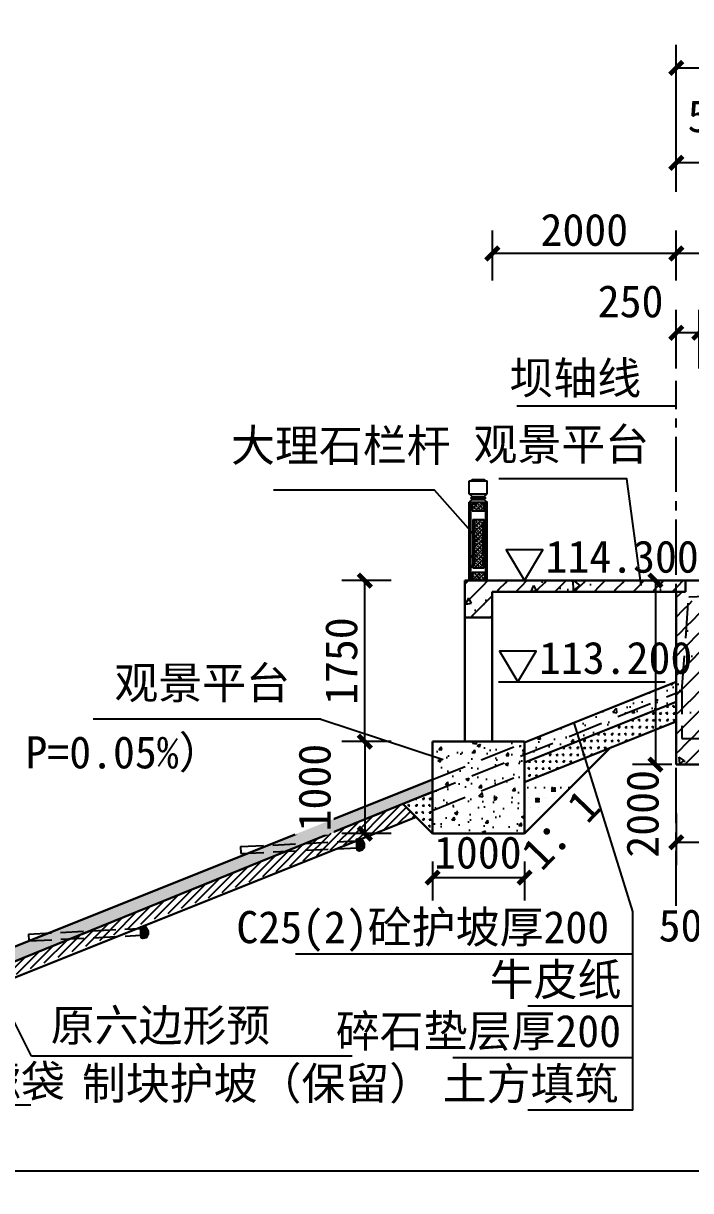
# Model space of a CAD drawing. Header units: millimetres. Extents: x 2456 to 5353, y 685 to 1986.
# Drawn here: x 3649.1 to 3721.7, y 1548.1 to 1674.9 of the extents above; entities that cross this region are included whole.
import ezdxf
from ezdxf.enums import TextEntityAlignment as Align

# ---------------------------------------------------------------- set-up
doc = ezdxf.new("R2010")
doc.units = ezdxf.units.MM
for name, pattern in [('CENTER2', [1.125, 0.75, -0.125, 0.125, -0.125]), ('DASH', [0.35, 0.25, -0.1]), ('DASHED', [19.05, 12.7, -6.35])]:
    doc.linetypes.add(name, pattern=pattern)
doc.layers.get('0').update_dxf_attribs({"color": 10})
doc.layers.add('0-剖面粗线TS', color=7, linetype='Continuous', lineweight=30)
for name, color, linetype in [('TXT-DIM', 7, 'Continuous'), ('TXT-NOTE', 2, 'Continuous'), ('堤轴线', 7, 'Continuous')]:
    doc.layers.add(name, color=color, linetype=linetype)
doc.styles.add('HZ300', font='ROMANS.shx', dxfattribs={"width": 0.7, "bigfont": 'HZTXT5.shx'})
doc.styles.add('宋体', font='')
doc.styles.get('宋体').set_extended_font_data('SimSun')
doc.dimstyles.new('BL100', dxfattribs={"dimtxt": 3, "dimasz": 0.01, "dimexe": 2.5, "dimexo": 2, "dimgap": 0.8, "dimtad": 1, "dimdec": 0, "dimlfac": 100, "dimzin": 0, "dimdsep": 46, "dimtxsty": 'HZ300', "dimblk": '_DIMX', "dimcen": 0.09, "dimclrt": 256, "dimaunit": 1, "dimadec": 0, "dimazin": 0, "dimtfac": 1, "dimtdec": 0, "dimtmove": 2, "dimatfit": 3, "dimldrblk": '_DIMX', "dimfxl": 1, "dimfrac": 2, "dimtolj": 1, "dimtzin": 0, "dimarcsym": 0})
pattern_1 = [(50, (-2264.3216, 1269.7596), (3.6436934, -0.3187817), [0.381, -4.191]), (355, (-2264.3216, 1269.7596), (-0.7048565, 3.8211329), [0.3048, -3.3528]), (100.451, (-2264.018, 1269.733), (2.93885, 3.5023338), [0.3238, -3.5618]), (46.1842, (-2264.3216, 1270.7756), (5.4215808, -0.8408466), [0.5715, -6.2865]), (96.6356, (-2263.87, 1270.7056), (4.7480847, 4.948511), [0.4857, -5.3427]), (351.184, (-2264.3216, 1270.7756), (4.748092, 4.9485024), [0.4572, -5.0292]), (21, (-2263.8136, 1270.5216), (3.0322976, -2.0453104), [0.381, -4.191]), (326, (-2263.8136, 1270.5216), (1.2360406, 3.6837593), [0.3048, -3.3528]), (71.4514, (-2263.561, 1270.3512), (4.2683298, 1.6384572), [0.3238, -3.5618]), (37.5, (-2264.3216, 1269.7596), (0.06177207, 1.69110078), [0, -3.31216, 0, -3.4036, 0, -3.3655]), (7.5, (-2264.3216, 1269.7596), (1.33639325, 2.0036115), [0, -1.94056, 0, -3.23596, 0, -1.2827]), (327.5, (-2265.4544, 1269.7596), (2.7118119, -0.11457488), [0, -1.27, 0, -3.9624, 0, -5.2578]), (317.5, (-2265.9624, 1269.7596), (2.9625836, 0.5085298), [0, -1.651, 0, -2.63144, 0, -3.7338])]

# ---------------------------------------------------------------- blocks, each defined once
blk = doc.blocks.new('_DIMX')
at = {"const_width": 50}
blk.add_lwpolyline([(-70, -70), (70, 70)], dxfattribs=at)
blk = doc.blocks.new('*D56')
at = {"layer": 'Defpoints', "color": 0, "transparency": 16777216}
for p in [(3720.13, 1591.05), (3725.13, 1591.05), (3725.13, 1585.92)]:
    blk.add_point(p, dxfattribs=at)
at = {"layer": 'TXT-DIM', "color": 0, "lineweight": -2, "transparency": 16777216}
for p, q in [((3720.13, 1589.05), (3720.13, 1583.42)), ((3725.13, 1589.05), (3725.13, 1583.42)), ((3720.14, 1585.92), (3725.12, 1585.92))]:
    blk.add_line(p, q, dxfattribs=at)
at = {"layer": 'TXT-DIM', "color": 0, "lineweight": -2, "transparency": 16777216, "xscale": 0.01, "yscale": 0.01, "zscale": 0.01, "rotation": 180}
blk.add_blockref('_DIMX', (3720.13, 1585.92), dxfattribs=at)
at = {"layer": 'TXT-DIM', "color": 0, "lineweight": -2, "transparency": 16777216, "xscale": 0.01, "yscale": 0.01, "zscale": 0.01}
blk.add_blockref('_DIMX', (3725.13, 1585.92), dxfattribs=at)
at = {"layer": 'TXT-DIM', "transparency": 16777216, "insert": (3721.78, 1576.86), "char_height": 3.5, "attachment_point": 5, "style": '宋体'}
blk.add_mtext('\\A1;500', dxfattribs=at)
blk = doc.blocks.new('*D59')
at = {"layer": 'Defpoints', "color": 0, "transparency": 16777216}
for p in [(3721.63, 1614.36), (3717.86, 1594.36), (3721.63, 1594.36)]:
    blk.add_point(p, dxfattribs=at)
at = {"layer": 'TXT-DIM', "color": 0, "lineweight": -2, "transparency": 16777216}
for p, q in [((3719.63, 1614.36), (3715.36, 1614.36)), ((3717.86, 1614.35), (3717.86, 1594.37)), ((3719.63, 1594.36), (3715.36, 1594.36))]:
    blk.add_line(p, q, dxfattribs=at)
at = {"layer": 'TXT-DIM', "color": 0, "lineweight": -2, "transparency": 16777216, "xscale": 0.01, "yscale": 0.01, "zscale": 0.01}
for p, rotation in [((3717.86, 1614.36), 90), ((3717.86, 1594.36), 270)]:
    blk.add_blockref('_DIMX', p, dxfattribs=dict(at, rotation=rotation))
at = {"layer": 'TXT-DIM', "transparency": 16777216, "insert": (3716.48, 1589.01), "char_height": 3.5, "attachment_point": 5, "rotation": 90, "style": '宋体'}
blk.add_mtext('\\A1;2000', dxfattribs=at)
blk = doc.blocks.new('*D61')
at = {"layer": 'Defpoints', "color": 0, "transparency": 16777216}
for p in [(3805.13, 1670.09), (3720.13, 1655.48), (3805.13, 1655.48)]:
    blk.add_point(p, dxfattribs=at)
at = {"layer": 'TXT-DIM', "color": 0, "lineweight": -2, "transparency": 16777216}
for p, q in [((3720.13, 1657.48), (3720.13, 1672.59)), ((3805.13, 1657.48), (3805.13, 1672.59)), ((3720.14, 1670.09), (3805.12, 1670.09))]:
    blk.add_line(p, q, dxfattribs=at)
at = {"layer": 'TXT-DIM', "color": 0, "lineweight": -2, "transparency": 16777216, "xscale": 0.01, "yscale": 0.01, "zscale": 0.01, "rotation": 180}
blk.add_blockref('_DIMX', (3720.13, 1670.09), dxfattribs=at)
at = {"layer": 'TXT-DIM', "color": 0, "lineweight": -2, "transparency": 16777216, "xscale": 0.01, "yscale": 0.01, "zscale": 0.01}
blk.add_blockref('_DIMX', (3805.13, 1670.09), dxfattribs=at)
at = {"layer": 'TXT-DIM', "transparency": 16777216, "insert": (3762.63, 1672.64), "char_height": 3.5, "attachment_point": 5, "style": '宋体'}
blk.add_mtext('\\A1;8500', dxfattribs=at)
blk = doc.blocks.new('*D62')
at = {"layer": 'Defpoints', "color": 0, "transparency": 16777216}
for p in [(3720.13, 1649.92), (3720.13, 1644.99), (3739.13, 1644.99)]:
    blk.add_point(p, dxfattribs=at)
at = {"layer": 'TXT-DIM', "color": 0, "lineweight": -2, "transparency": 16777216}
for p, q in [((3720.13, 1646.99), (3720.13, 1652.42)), ((3739.13, 1646.99), (3739.13, 1652.42)), ((3739.12, 1649.92), (3720.14, 1649.92))]:
    blk.add_line(p, q, dxfattribs=at)
at = {"layer": 'TXT-DIM', "color": 0, "lineweight": -2, "transparency": 16777216, "xscale": 0.01, "yscale": 0.01, "zscale": 0.01, "rotation": 180}
blk.add_blockref('_DIMX', (3720.13, 1649.92), dxfattribs=at)
at = {"layer": 'TXT-DIM', "color": 0, "lineweight": -2, "transparency": 16777216, "xscale": 0.01, "yscale": 0.01, "zscale": 0.01}
blk.add_blockref('_DIMX', (3739.13, 1649.92), dxfattribs=at)
at = {"layer": 'TXT-DIM', "transparency": 16777216, "insert": (3729.63, 1652.47), "char_height": 3.5, "attachment_point": 5, "style": '宋体'}
blk.add_mtext('\\A1;1900', dxfattribs=at)
blk = doc.blocks.new('*D63')
at = {"layer": 'Defpoints', "color": 0, "transparency": 16777216}
for p in [(3720.13, 1659.77), (3720.13, 1654.63), (3725.13, 1654.63)]:
    blk.add_point(p, dxfattribs=at)
at = {"layer": 'TXT-DIM', "color": 0, "lineweight": -2, "transparency": 16777216}
for p, q in [((3720.13, 1656.63), (3720.13, 1662.27)), ((3725.13, 1656.63), (3725.13, 1662.27)), ((3725.12, 1659.77), (3720.14, 1659.77))]:
    blk.add_line(p, q, dxfattribs=at)
at = {"layer": 'TXT-DIM', "color": 0, "lineweight": -2, "transparency": 16777216, "xscale": 0.01, "yscale": 0.01, "zscale": 0.01, "rotation": 180}
blk.add_blockref('_DIMX', (3720.13, 1659.77), dxfattribs=at)
at = {"layer": 'TXT-DIM', "color": 0, "lineweight": -2, "transparency": 16777216, "xscale": 0.01, "yscale": 0.01, "zscale": 0.01}
blk.add_blockref('_DIMX', (3725.13, 1659.77), dxfattribs=at)
at = {"layer": 'TXT-DIM', "transparency": 16777216, "insert": (3724.93, 1664.83), "char_height": 3.5, "attachment_point": 5, "style": '宋体'}
blk.add_mtext('\\A1;500', dxfattribs=at)
blk = doc.blocks.new('*D68')
at = {"layer": 'Defpoints', "color": 0, "transparency": 16777216}
for p in [(3720.13, 1641.3), (3720.13, 1635.42), (3722.63, 1635.42)]:
    blk.add_point(p, dxfattribs=at)
at = {"layer": 'TXT-DIM', "color": 0, "lineweight": -2, "transparency": 16777216}
for p, q in [((3720.13, 1637.42), (3720.13, 1643.8)), ((3722.63, 1637.42), (3722.63, 1643.8)), ((3722.62, 1641.3), (3720.14, 1641.3))]:
    blk.add_line(p, q, dxfattribs=at)
at = {"layer": 'TXT-DIM', "color": 0, "lineweight": -2, "transparency": 16777216, "xscale": 0.01, "yscale": 0.01, "zscale": 0.01, "rotation": 180}
blk.add_blockref('_DIMX', (3720.13, 1641.3), dxfattribs=at)
at = {"layer": 'TXT-DIM', "color": 0, "lineweight": -2, "transparency": 16777216, "xscale": 0.01, "yscale": 0.01, "zscale": 0.01}
blk.add_blockref('_DIMX', (3722.63, 1641.3), dxfattribs=at)
at = {"layer": 'TXT-DIM', "transparency": 16777216, "insert": (3715.16, 1644.7), "char_height": 3.5, "attachment_point": 5, "style": '宋体'}
blk.add_mtext('\\A1;250', dxfattribs=at)
blk = doc.blocks.new('*D69')
at = {"layer": 'Defpoints', "color": 0, "transparency": 16777216}
for p in [(3700.13, 1649.92), (3700.13, 1644.99), (3720.13, 1644.99)]:
    blk.add_point(p, dxfattribs=at)
at = {"layer": 'TXT-DIM', "color": 0, "lineweight": -2, "transparency": 16777216}
for p, q in [((3700.13, 1646.99), (3700.13, 1652.42)), ((3720.13, 1646.99), (3720.13, 1652.42)), ((3720.12, 1649.92), (3700.14, 1649.92))]:
    blk.add_line(p, q, dxfattribs=at)
at = {"layer": 'TXT-DIM', "color": 0, "lineweight": -2, "transparency": 16777216, "xscale": 0.01, "yscale": 0.01, "zscale": 0.01, "rotation": 180}
blk.add_blockref('_DIMX', (3700.13, 1649.92), dxfattribs=at)
at = {"layer": 'TXT-DIM', "color": 0, "lineweight": -2, "transparency": 16777216, "xscale": 0.01, "yscale": 0.01, "zscale": 0.01}
blk.add_blockref('_DIMX', (3720.13, 1649.92), dxfattribs=at)
at = {"layer": 'TXT-DIM', "transparency": 16777216, "insert": (3710.13, 1652.47), "char_height": 3.5, "attachment_point": 5, "style": '宋体'}
blk.add_mtext('\\A1;2000', dxfattribs=at)
blk = doc.blocks.new('*D70')
at = {"layer": 'Defpoints', "color": 0, "transparency": 16777216}
for p in [(3693.63, 1585.83), (3703.63, 1585.83), (3703.63, 1582.08)]:
    blk.add_point(p, dxfattribs=at)
at = {"layer": 'TXT-DIM', "color": 0, "lineweight": -2, "transparency": 16777216}
for p, q in [((3693.63, 1583.83), (3693.63, 1579.58)), ((3703.63, 1583.83), (3703.63, 1579.58)), ((3693.64, 1582.08), (3703.62, 1582.08))]:
    blk.add_line(p, q, dxfattribs=at)
at = {"layer": 'TXT-DIM', "color": 0, "lineweight": -2, "transparency": 16777216, "xscale": 0.01, "yscale": 0.01, "zscale": 0.01, "rotation": 180}
blk.add_blockref('_DIMX', (3693.63, 1582.08), dxfattribs=at)
at = {"layer": 'TXT-DIM', "color": 0, "lineweight": -2, "transparency": 16777216, "xscale": 0.01, "yscale": 0.01, "zscale": 0.01}
blk.add_blockref('_DIMX', (3703.63, 1582.08), dxfattribs=at)
at = {"layer": 'TXT-DIM', "transparency": 16777216, "insert": (3698.55, 1584.79), "char_height": 3.5, "attachment_point": 5, "style": '宋体'}
blk.add_mtext('\\A1;1000', dxfattribs=at)
blk = doc.blocks.new('*D71')
at = {"layer": 'Defpoints', "color": 0, "transparency": 16777216}
for p in [(3686.27, 1614.36), (3691.14, 1614.36), (3691.14, 1596.86)]:
    blk.add_point(p, dxfattribs=at)
at = {"layer": 'TXT-DIM', "color": 0, "lineweight": -2, "transparency": 16777216}
for p, q in [((3689.14, 1614.36), (3683.77, 1614.36)), ((3686.27, 1596.87), (3686.27, 1614.35)), ((3689.14, 1596.86), (3683.77, 1596.86))]:
    blk.add_line(p, q, dxfattribs=at)
at = {"layer": 'TXT-DIM', "color": 0, "lineweight": -2, "transparency": 16777216, "xscale": 0.01, "yscale": 0.01, "zscale": 0.01}
for p, rotation in [((3686.27, 1614.36), 90), ((3686.27, 1596.86), 270)]:
    blk.add_blockref('_DIMX', p, dxfattribs=dict(at, rotation=rotation))
at = {"layer": 'TXT-DIM', "transparency": 16777216, "insert": (3683.72, 1605.61), "char_height": 3.5, "attachment_point": 5, "rotation": 90, "style": '宋体', "bg_fill": 3, "box_fill_scale": 1.1, "bg_fill_color": 256, "bg_fill_true_color": 13158600, "bg_fill_transparency": 0}
blk.add_mtext('\\A1;1750', dxfattribs=at)
blk = doc.blocks.new('*D72')
at = {"layer": 'Defpoints', "color": 0, "transparency": 16777216}
for p in [(3691.14, 1596.86), (3686.27, 1586.86), (3691.14, 1586.86)]:
    blk.add_point(p, dxfattribs=at)
at = {"layer": 'TXT-DIM', "color": 0, "lineweight": -2, "transparency": 16777216}
for p, q in [((3689.14, 1596.86), (3683.77, 1596.86)), ((3686.27, 1596.85), (3686.27, 1586.87)), ((3689.14, 1586.86), (3683.77, 1586.86))]:
    blk.add_line(p, q, dxfattribs=at)
at = {"layer": 'TXT-DIM', "color": 0, "lineweight": -2, "transparency": 16777216, "xscale": 0.01, "yscale": 0.01, "zscale": 0.01}
for p, rotation in [((3686.27, 1596.86), 90), ((3686.27, 1586.86), 270)]:
    blk.add_blockref('_DIMX', p, dxfattribs=dict(at, rotation=rotation))
at = {"layer": 'TXT-DIM', "transparency": 16777216, "insert": (3680.82, 1591.86), "char_height": 3.5, "attachment_point": 5, "rotation": 90, "style": '宋体', "bg_fill": 3, "box_fill_scale": 1.1, "bg_fill_color": 256, "bg_fill_true_color": 13158600, "bg_fill_transparency": 0}
blk.add_mtext('\\A1;1000', dxfattribs=at)

msp = doc.modelspace()

# ---------------------------------------------------------------- hatches: boundary and pattern name
h = msp.add_hatch()
h.set_pattern_fill('钢筋混凝土', color=0, angle=45, style=0)
h.set_pattern_definition([(95, (-2264.3216, 1269.7596), (5.51552, 4.628071), [0.75, -8.25]), (40, (-2264.3216, 1269.7596), (-6.299922, 4.3376815), [0.6, -6.6]), (145.4514, (-2263.862, 1270.145), (-0.784395, 8.965753), [0.637402, -7.011421]), (91.1842, (-2265.736, 1271.174), (8.71693, 6.376138), [1.125, -12.375]), (141.6356, (-2265.009, 1271.705), (-0.27899, 13.497117), [0.956103, -10.51713]), (36.1842, (-2265.736, 1271.174), (-0.279, 13.497117), [0.9, -9.9]), (66, (-2264.675, 1271.5274), (7.067716, 1.373825), [0.75, -8.25]), (11, (-2264.675, 1271.5274), (-3.407086, 6.848084), [0.6, -6.6]), (116.4514, (-2264.086, 1271.642), (3.660636, 8.221906), [0.637402, -7.011421]), (82.5, (-2264.3216, 1269.7596), (-2.2679319, 2.4398982), [0, -6.52, 0, -6.7, 0, -6.625]), (52.5, (-2264.3216, 1269.7596), (-0.9287294, 4.6490945), [0, -3.82, 0, -6.37, 0, -2.525]), (12.5, (-2265.8984, 1268.1828), (3.9341817, 3.6152076), [0, -2.5, 0, -7.8, 0, -10.35]), (2.5, (-2266.6055, 1267.4757), (3.4159, 4.831598), [0, -3.25, 0, -5.18, 0, -7.35]), (45, (-2264.3216, 1269.7596), (-1.06066017, 1.06066017), [1])])
h.paths.add_polyline_path([(3721.1255, 1613.1583), (3721.1255, 1614.3583), (3697.1983, 1614.3559), (3697.1255, 1610.3583), (3700.1255, 1610.3583), (3700.1255, 1613.1583)])
h = msp.add_hatch()
h.set_pattern_fill('钢筋混凝土', color=0, angle=45, style=0)
h.set_pattern_definition([(95, (-142.433, 1288.3356), (5.51552, 4.628071), [0.75, -8.25]), (40, (-142.433, 1288.3356), (-6.299922, 4.337681), [0.6, -6.6]), (145.4514, (-141.974, 1288.721), (-0.784395, 8.965753), [0.637402, -7.011421]), (91.1842, (-143.8475, 1289.75), (8.71693, 6.376138), [1.125, -12.375]), (141.6356, (-143.121, 1290.281), (-0.27899, 13.497117), [0.956103, -10.51713]), (36.1842, (-143.848, 1289.75), (-0.279, 13.497117), [0.9, -9.9]), (66, (-142.787, 1290.1034), (7.067716, 1.373825), [0.75, -8.25]), (11, (-142.787, 1290.103), (-3.407086, 6.848084), [0.6, -6.6]), (116.4514, (-142.198, 1290.218), (3.660636, 8.221906), [0.637402, -7.011421]), (82.5, (-142.4333, 1288.3356), (-2.2679319, 2.4398982), [0, -6.52, 0, -6.7, 0, -6.625]), (52.5, (-142.4333, 1288.3356), (-0.9287294, 4.6490945), [0, -3.82, 0, -6.37, 0, -2.525]), (12.5, (-144.0101, 1286.7587), (3.9341817, 3.6152076), [0, -2.5, 0, -7.8, 0, -10.35]), (2.5, (-144.7172, 1286.0516), (3.4159, 4.831598), [0, -3.25, 0, -5.18, 0, -7.35]), (45, (-142.4333, 1288.3356), (-1.0606602, 1.0606602), [1])])
h.paths.add_polyline_path([(3724.4152, 1609.9667), (3723.6255, 1611.8559), (3722.1255, 1611.8559), (3721.4858, 1612.5859), (3720.7359, 1602.3959), (3720.7359, 1597.1879), (3724.9229, 1597.1879)])
h.paths.add_polyline_path([(3735.1255, 1599.3559), (3730.1255, 1599.3559), (3727.1255, 1599.3559), (3725.1255, 1601.3559), (3725.1255, 1604.3559), (3725.1255, 1609.9456), (3724.4156, 1609.9559), (3724.9229, 1597.1879), (3720.7359, 1597.1879), (3720.7359, 1602.3959), (3720.1255, 1602.1618), (3720.1255, 1594.3559), (3735.1255, 1594.3559)])
h.paths.add_polyline_path([(3725.1255, 1611.8559), (3724.3049, 1611.8559), (3724.4158, 1609.9559), (3725.1255, 1609.9456)])
h.paths.add_polyline_path([(3722.1255, 1613.1583), (3720.1255, 1613.1583), (3720.1255, 1602.1618), (3720.7359, 1602.3959), (3721.4858, 1612.5859), (3722.1255, 1612.6113)])
h = msp.add_hatch()
h.set_pattern_fill('三角、点混合（混凝土）', color=0, scale=0.02, style=0)
h.set_pattern_definition(pattern_1)
h.paths.add_polyline_path([(3720.1255, 1601.2019), (3720.1255, 1603.3559), (3703.6255, 1596.7559), (3703.6255, 1594.6019)])
h = msp.add_hatch()
h.set_pattern_fill('碎石', color=0, scale=3, style=0)
h.set_pattern_definition([(0, (617.803, 1860.8963), (0.75, 0.75), [0.225, -2.025]), (45, (617.803, 1860.8963), (-0.75, 1.5), [0.159099, -0.90156115]), (135, (618.028, 1860.8963), (-1.5, 0.75), [0.159099, -3.0228815]), (0, (618.553, 1860.8963), (0.75, 0.75), [0.15, -2.1]), (90, (618.553, 1860.8963), (0.75, 0.75), [0.15, -2.1]), (135, (618.703, 1860.8963), (-1.5, 0.75), [0.21213203, -2.9698485]), (0, (619.303, 1860.8963), (0.75, 0.75), [0.18, -2.07]), (90, (619.483, 1860.8963), (0.75, 0.75), [0.18, -2.07]), (45, (619.303, 1860.8963), (-0.75, 1.5), [0.25455844, -0.80610173])])
h.paths.add_polyline_path([(3720.1255, 1601.2019), (3703.6255, 1594.6019), (3703.6255, 1592.4478), (3720.1255, 1599.0478)])
h = msp.add_hatch()
h.set_pattern_fill('三角、点混合（混凝土）', color=0, scale=0.02, style=0)
h.set_pattern_definition([(50, (3697.9698, 1595.684), (3.6437, -0.3188), [0.381, -4.191]), (355, (3697.9698, 1595.684), (-0.7049, 3.8211), [0.3048, -3.3528]), (100.45, (3698.2734, 1595.6573), (2.9389, 3.5023), [0.3238, -3.5618]), (46.184, (3697.97, 1596.7), (5.4216, -0.8408), [0.5715, -6.2865]), (96.636, (3698.4216, 1596.63), (4.748, 4.9485), [0.4857, -5.3427]), (351.184, (3697.97, 1596.7), (4.748, 4.9485), [0.4572, -5.0292]), (21, (3698.4778, 1596.446), (3.0323, -2.0453), [0.381, -4.191]), (326, (3698.4778, 1596.446), (1.236, 3.6838), [0.3048, -3.3528]), (71.45, (3698.7305, 1596.2755), (4.2683, 1.6385), [0.3238, -3.5618]), (37.5, (3697.9698, 1595.6839), (0.06177, 1.6911), [0, -3.31216, 0, -3.4036, 0, -3.3655]), (7.5, (3697.9698, 1595.6839), (1.3364, 2.0036), [0, -1.94056, 0, -3.23596, 0, -1.2827]), (327.5, (3696.837, 1595.6839), (2.71181, -0.11457), [0, -1.27, 0, -3.9624, 0, -5.2578]), (317.5, (3696.329, 1595.684), (2.9626, 0.50853), [0, -1.651, 0, -2.63144, 0, -3.7338])])
h.paths.add_polyline_path([(3703.6255, 1596.7559), (3703.6255, 1596.8583), (3693.6255, 1596.8583), (3693.6255, 1586.8583), (3703.6255, 1586.8583)])
h = msp.add_hatch()
h.set_pattern_fill('碎石', color=0, scale=3, style=0)
h.set_pattern_definition([(0, (6575.52064, 2180.1204), (0.75, 0.75), [0.225, -2.025]), (45, (6575.5206, 2180.1204), (-0.75, 1.5), [0.159099, -0.90156115]), (135, (6575.74564, 2180.1204), (-1.5, 0.75), [0.159099, -3.0228815]), (0, (6576.27064, 2180.1204), (0.75, 0.75), [0.15, -2.1]), (90, (6576.27064, 2180.1204), (0.75, 0.75), [0.15, -2.1]), (135, (6576.42064, 2180.1204), (-1.5, 0.75), [0.21213203, -2.9698485]), (0, (6577.02064, 2180.1204), (0.75, 0.75), [0.18, -2.07]), (90, (6577.20064, 2180.1204), (0.75, 0.75), [0.18, -2.07]), (45, (6577.0206, 2180.1204), (-0.75, 1.5), [0.25455844, -0.80610173])])
h.paths.add_polyline_path([(3693.6255, 1591.3987), (3690.3954, 1590.0884), (3693.6255, 1586.8583)])
h = msp.add_hatch()
h.set_pattern_fill('回填土', color=0, scale=5, style=0)
h.set_pattern_definition([(0, (1111.5372, 334.5737), (0.75, 1.1), [0, -0.85, 0, -0.95]), (0, (1111.2872, 334.5737), (1.75, 1.15), [0.5, -3]), (0, (1111.2872, 334.8237), (1.75, 1.15), [0.5, -3]), (90, (1111.4122, 334.4487), (-1.75, 1.15), [0.5, -1.8]), (90, (1111.6622, 334.4487), (-1.75, 1.15), [0.5, -1.8])])
h.paths.add_polyline_path([(3708.8099, 1592.2036), (3703.8647, 1592.2036), (3703.8647, 1588.9086), (3707.2428, 1590.4757)])

# ---------------------------------------------------------------- linework, layer by layer
at = {"color": 0, "linetype": 'CENTER2', "ltscale": 8, "flags": 128}
msp.add_lwpolyline([(3720.1255, 1578.997), (3720.1255, 1636.0684)], dxfattribs=at)
at = {"color": 0, "linetype": 'DASHED', "ltscale": 0.3}
for points in [[(3591.9754, 1550.1647), (3720.7359, 1602.3959), (3721.4858, 1612.5859), (3724.2558, 1612.6959), (3724.4158, 1609.9559), (3764.9858, 1609.3659), (3800.6858, 1608.3959), (3801.1958, 1611.2459), (3805.0058, 1611.2059), (3805.2658, 1607.1859), (3899.3399, 1563.0519)], [(3693.6255, 1592.7559), (3703.6255, 1596.7559)], [(3693.6255, 1589.39), (3703.6255, 1593.39)]]:
    msp.add_lwpolyline(points, dxfattribs=at)
at = {"color": 0, "linetype": 'DASHED', "ltscale": 0.2}
msp.add_lwpolyline([(3720.7359, 1602.3959), (3720.7359, 1597.1879), (3724.9229, 1597.1879)], dxfattribs=at)
at = {"color": 0, "linetype": 'DASH', "ltscale": 10, "flags": 128}
for points in [[(3672.7555, 1585.4484), (3685.3451, 1586.0779)], [(3672.7929, 1584.6994), (3685.3826, 1585.3288)], [(3649.6914, 1575.9463), (3661.8537, 1576.5544)], [(3649.7288, 1575.1973), (3661.8911, 1575.8054)]]:
    msp.add_lwpolyline(points, dxfattribs=at)
at = {"color": 0, "flags": 128}
for points in [[(3685.3379, 1586.2225), (3685.5902, 1586.3393), (3685.861, 1586.3113), (3686.0007, 1586.1566), (3686.2075, 1585.7798), (3686.1954, 1585.3848), (3686.1079, 1585.2552), (3685.9741, 1585.0646), (3685.6356, 1584.9679), (3685.4919, 1585.0328), (3685.3941, 1585.0989)], [(3685.443, 1585.0658), (3685.861, 1586.3113), (3685.3379, 1586.2225), (3686.1954, 1585.3848), (3685.3705, 1585.5703), (3686.1021, 1585.9717), (3685.9741, 1585.0646), (3685.3563, 1585.8545), (3685.6356, 1584.9679), (3686.0007, 1586.1566), (3686.2014, 1585.5823), (3685.5995, 1586.2669), (3685.3563, 1585.8545), (3686.1954, 1585.3848), (3686.2075, 1585.7798), (3685.3457, 1586.0671), (3685.8048, 1585.0162), (3686.1079, 1585.2552), (3685.3379, 1586.2225)], [(3685.3379, 1586.2225), (3685.3941, 1585.0989)], [(3672.7555, 1585.4484), (3672.7929, 1584.6994)], [(3649.6914, 1575.9463), (3649.7288, 1575.1973)], [(3661.8464, 1576.699), (3662.0987, 1576.8159), (3662.3696, 1576.7879), (3662.5093, 1576.6331), (3662.716, 1576.2563), (3662.7039, 1575.8613), (3662.6165, 1575.7318), (3662.4826, 1575.5411), (3662.1441, 1575.4444), (3662.0004, 1575.5093), (3661.9026, 1575.5754)], [(3661.9515, 1575.5424), (3662.3696, 1576.7879), (3661.8464, 1576.699), (3662.7039, 1575.8613), (3661.879, 1576.0469), (3662.6107, 1576.4483), (3662.4826, 1575.5411), (3661.8648, 1576.331), (3662.1441, 1575.4444), (3662.5093, 1576.6331), (3662.71, 1576.0588), (3662.108, 1576.7435), (3661.8648, 1576.331), (3662.7039, 1575.8613), (3662.716, 1576.2563), (3661.8542, 1576.5436), (3662.3133, 1575.4928), (3662.6165, 1575.7318), (3661.8464, 1576.699)], [(3661.8464, 1576.699), (3661.9026, 1575.5754)]]:
    msp.add_lwpolyline(points, dxfattribs=at)
at = {"layer": '0-剖面粗线TS', "color": 0}
for p, q in [((3703.6255, 1586.8583), (3712.9412, 1596.1741)), ((3693.6255, 1586.8583), (3690.3954, 1590.0884))]:
    msp.add_line(p, q, dxfattribs=at)
at = {"layer": '0-剖面粗线TS', "color": 0, "flags": 128}
for points in [[(3722.6255, 1614.3583), (3697.1255, 1614.3583)], [(3697.1255, 1614.3583), (3697.1255, 1596.8583)], [(3697.1983, 1614.3559), (3699.1983, 1614.3559)], [(3721.1255, 1613.1583), (3721.1255, 1614.3583)], [(3700.1255, 1596.8583), (3700.1255, 1613.1583)], [(3721.1255, 1613.1583), (3700.1255, 1613.1583)], [(3700.1255, 1613.1583), (3700.1255, 1601.3583)], [(3720.1255, 1594.3559), (3720.1255, 1613.1583)], [(3700.1255, 1610.3583), (3697.1255, 1610.3583)], [(3703.6255, 1596.7559), (3720.1255, 1603.3559)], [(3703.6255, 1594.6019), (3720.1255, 1601.2019)], [(3703.6255, 1592.4478), (3720.1255, 1599.0478)], [(3703.6255, 1596.8583), (3693.6255, 1596.8583)], [(3693.6255, 1586.8583), (3693.6255, 1596.8583)], [(3703.6255, 1586.8583), (3703.6255, 1596.8583)], [(3720.1255, 1594.3559), (3743.1255, 1594.3559)], [(3587.1474, 1550.1647), (3693.6255, 1592.7559)], [(3591.9754, 1550.1647), (3693.6255, 1591.3987)], [(3595.5621, 1550.1647), (3691.8171, 1588.6667)], [(3703.6255, 1586.8583), (3693.6255, 1586.8583)]]:
    msp.add_lwpolyline(points, dxfattribs=at)
at = {"layer": 'TXT-NOTE', "color": 0}
for p, q in [((3701.516, 1614.3559), (3719.6353, 1614.3559)), ((3700.8115, 1603.3559), (3718.9307, 1603.3559)), ((3715.4018, 1556.8014), (3715.4018, 1578.3807)), ((3715.4018, 1573.7679), (3678.7199, 1573.7679)), ((3715.4018, 1568.0967), (3704.0062, 1568.0967)), ((3684.9022, 1562.6591), (3650.0451, 1562.6591)), ((3715.4018, 1562.4726), (3695.8511, 1562.4726)), ((3649.9736, 1557.3334), (3639.2772, 1557.3334)), ((3715.4018, 1556.8014), (3704.0062, 1556.8014))]:
    msp.add_line(p, q, dxfattribs=at)
at = {"layer": 'TXT-NOTE', "color": 0, "flags": 128}
for points in [[(3720.1255, 1633.3057), (3702.7968, 1633.3057)], [(3716.3252, 1613.8189), (3714.7679, 1625.4311), (3700.8494, 1625.4311)], [(3698.6674, 1618.7407), (3693.8364, 1624.1836), (3676.3476, 1624.1836)], [(3715.4018, 1578.3807), (3709.0272, 1598.9166)], [(3650.0451, 1562.6591), (3645.6757, 1571.3086)]]:
    msp.add_lwpolyline(points, dxfattribs=at)
at = {"layer": 'TXT-NOTE', "color": 0}
for points in [[(3703.6163, 1614.3559), (3705.6131, 1617.6901), (3701.6196, 1617.6901)], [(3702.9118, 1603.3559), (3704.9085, 1606.6901), (3700.915, 1606.6901)]]:
    msp.add_lwpolyline(points, close=True, dxfattribs=at)
msp.add_lwpolyline([(3936.6815, 1550.1647), (3748.1682, 1550.1647), (3747.6402, 1548.0526), (3746.5842, 1552.2767), (3746.0562, 1550.1647), (3576.6313, 1550.1647)], dxfattribs=at)
at = {"layer": '堤轴线', "color": 0}
for p, q in [((3697.7804, 1625.2034), (3697.9353, 1625.3583)), ((3697.9353, 1625.3583), (3699.2522, 1625.3583)), ((3699.4072, 1625.2034), (3699.2522, 1625.3583)), ((3697.6255, 1625.2034), (3699.5621, 1625.2034)), ((3697.6255, 1623.809), (3697.6255, 1625.2034)), ((3699.5621, 1623.809), (3699.5621, 1625.2034)), ((3697.6255, 1623.809), (3699.5621, 1623.809)), ((3697.9353, 1623.4992), (3697.6255, 1623.809)), ((3697.9353, 1623.1893), (3697.6255, 1622.8795)), ((3697.6255, 1622.8795), (3699.5621, 1622.8795)), ((3697.6255, 1614.3583), (3697.6255, 1622.8795)), ((3697.7804, 1623.3442), (3697.9353, 1623.4992)), ((3697.7804, 1623.3442), (3699.4072, 1623.3442)), ((3697.7804, 1623.3442), (3697.9353, 1623.1893)), ((3697.7804, 1614.3583), (3697.7804, 1622.8795)), ((3697.9231, 1622.1781), (3698.6238, 1622.8787)), ((3697.9353, 1623.4992), (3699.2522, 1623.4992)), ((3697.9353, 1623.1893), (3699.2522, 1623.1893)), ((3698.8066, 1622.7833), (3698.8488, 1622.8255)), ((3699.2522, 1623.4992), (3699.5621, 1623.809)), ((3699.4072, 1623.3442), (3699.2522, 1623.4992)), ((3699.4072, 1623.3442), (3699.2522, 1623.1893)), ((3699.2522, 1623.1893), (3699.5621, 1622.8795)), ((3699.4072, 1614.3583), (3699.4072, 1622.8795)), ((3699.5621, 1614.3583), (3699.5621, 1622.8795)), ((3697.9231, 1622.7245), (3697.9231, 1621.9499)), ((3697.9231, 1622.7245), (3698.1799, 1622.7245)), ((3697.9231, 1622.4564), (3698.0413, 1622.5746)), ((3697.9231, 1621.9499), (3699.3175, 1621.9499)), ((3697.9731, 1621.9499), (3698.1109, 1622.0876)), ((3698.1109, 1622.6441), (3698.232, 1622.7653)), ((3698.1805, 1622.1572), (3698.3196, 1622.2963)), ((3698.2514, 1621.9499), (3699.0261, 1622.7245)), ((3698.3892, 1622.3659), (3698.5283, 1622.505)), ((3698.5297, 1621.9499), (3698.5979, 1622.0181)), ((3698.5979, 1622.5746), (3698.737, 1622.7137)), ((3698.6674, 1622.0876), (3698.8066, 1622.2268)), ((3698.8079, 1621.9499), (3699.3175, 1622.4594)), ((3698.8761, 1622.2963), (3699.0153, 1622.4355)), ((3699.3175, 1622.7245), (3699.0076, 1622.7245)), ((3699.0848, 1622.505), (3699.2239, 1622.6441)), ((3699.1544, 1622.0181), (3699.2935, 1622.1572)), ((3699.2935, 1622.7137), (3699.3043, 1622.7245)), ((3699.3175, 1621.9499), (3699.3175, 1622.7245)), ((3698.0006, 1621.0179), (3698.0006, 1620.708)), ((3698.0006, 1621.0179), (3698.0006, 1620.708)), ((3698.0006, 1621.0179), (3699.24, 1621.0179)), ((3698.0006, 1620.8565), (3698.0413, 1620.8973)), ((3698.0006, 1620.708), (3698.0006, 1615.7503)), ((3698.0006, 1620.708), (3698.1555, 1620.708)), ((3698.1109, 1620.9668), (3698.162, 1621.0179)), ((3698.1304, 1620.708), (3698.4402, 1621.0179)), ((3698.1555, 1620.1766), (3698.9967, 1621.0179)), ((3698.1555, 1620.708), (3698.1555, 1619.9334)), ((3698.1555, 1619.6201), (3699.0851, 1620.5497)), ((3698.1805, 1620.4799), (3698.3196, 1620.619)), ((3698.3892, 1620.6886), (3698.5283, 1620.8277)), ((3698.4587, 1620.2016), (3698.5979, 1620.3407)), ((3698.5979, 1620.8973), (3698.7185, 1621.0179)), ((3698.6674, 1620.4103), (3698.8066, 1620.5494)), ((3698.8761, 1620.619), (3699.0153, 1620.7581)), ((3698.9457, 1620.132), (3699.0848, 1620.2712)), ((3699.0848, 1620.8277), (3699.2239, 1620.9668)), ((3699.0851, 1620.708), (3699.24, 1620.708)), ((3699.0851, 1620.708), (3699.0851, 1619.9334)), ((3699.24, 1621.0179), (3699.24, 1620.708)), ((3699.24, 1621.0179), (3699.24, 1620.708)), ((3699.24, 1620.708), (3699.24, 1615.7503)), ((3698.0006, 1619.9334), (3698.0006, 1619.6235)), ((3698.0006, 1619.9334), (3698.1555, 1619.9334)), ((3698.0006, 1619.6235), (3698.1555, 1619.6235)), ((3698.0413, 1619.7842), (3698.1805, 1619.9234)), ((3698.1555, 1619.0636), (3699.0851, 1619.9932)), ((3698.1555, 1619.6235), (3698.1555, 1617.1447)), ((3698.1555, 1618.5071), (3699.0851, 1619.4367)), ((3698.1555, 1619.3419), (3698.25, 1619.4364)), ((3698.25, 1619.9929), (3698.3892, 1620.132)), ((3698.3196, 1619.506), (3698.4587, 1619.6451)), ((3698.3892, 1619.019), (3698.5283, 1619.1581)), ((3698.5283, 1619.7147), (3698.6674, 1619.8538)), ((3698.5979, 1619.2277), (3698.737, 1619.3668)), ((3698.737, 1619.9234), (3698.8761, 1620.0625)), ((3698.8066, 1619.4364), (3698.9457, 1619.5755)), ((3698.8761, 1618.9494), (3699.0153, 1619.0886)), ((3699.0153, 1619.6451), (3699.1544, 1619.7842)), ((3699.0848, 1619.1581), (3699.0851, 1619.1584)), ((3699.0851, 1619.9334), (3699.24, 1619.9334)), ((3699.0851, 1619.6235), (3699.24, 1619.6235)), ((3699.0851, 1619.6235), (3699.0851, 1617.1447)), ((3699.2239, 1619.8538), (3699.24, 1619.8698)), ((3699.24, 1619.9334), (3699.24, 1619.6235)), ((3698.1528, 1616.8348), (3699.0851, 1617.7671)), ((3698.1555, 1617.9506), (3699.0851, 1618.8801)), ((3698.1555, 1617.394), (3699.0851, 1618.3236)), ((3698.1555, 1618.2288), (3698.1805, 1618.2538)), ((3698.1555, 1617.6723), (3698.25, 1617.7668)), ((3698.1805, 1618.8103), (3698.3196, 1618.9494)), ((3698.25, 1618.3234), (3698.3892, 1618.4625)), ((3698.3196, 1617.8364), (3698.4587, 1617.9755)), ((3698.4587, 1618.532), (3698.5979, 1618.6712)), ((3698.5283, 1618.0451), (3698.6674, 1618.1842)), ((3698.6674, 1618.7407), (3698.8066, 1618.8799)), ((3698.737, 1618.2538), (3698.8761, 1618.3929)), ((3698.8066, 1617.7668), (3698.9457, 1617.906)), ((3698.9457, 1618.4625), (3699.0848, 1618.6016)), ((3699.0153, 1617.9755), (3699.0851, 1618.0453)), ((3698.0006, 1616.8348), (3698.0006, 1617.1447)), ((3698.0006, 1617.1447), (3698.1555, 1617.1447)), ((3698.0006, 1616.9608), (3698.1109, 1617.0712)), ((3698.0006, 1616.8348), (3698.1555, 1616.8348)), ((3698.1555, 1616.281), (3699.0851, 1617.2106)), ((3698.1555, 1616.8348), (3698.1555, 1616.0602)), ((3698.1555, 1616.5592), (3698.1805, 1616.5842)), ((3698.1805, 1617.1407), (3698.3196, 1617.2799)), ((3698.1813, 1615.7503), (3699.0851, 1616.654)), ((3698.25, 1616.6538), (3698.3892, 1616.7929)), ((3698.3892, 1617.3494), (3698.5283, 1617.4886)), ((3698.4587, 1616.8625), (3698.5979, 1617.0016)), ((3698.5283, 1616.3755), (3698.6674, 1616.5147)), ((3698.5979, 1617.5581), (3698.737, 1617.6973)), ((3698.6674, 1617.0712), (3698.8066, 1617.2103)), ((3698.737, 1616.5842), (3698.8761, 1616.7233)), ((3698.8761, 1617.2799), (3699.0153, 1617.419)), ((3698.9457, 1616.7929), (3699.0848, 1616.932)), ((3699.0848, 1617.4886), (3699.0851, 1617.4888)), ((3699.0851, 1617.1447), (3699.24, 1617.1447)), ((3699.0851, 1616.8348), (3699.0851, 1616.0602)), ((3699.0851, 1616.8348), (3699.24, 1616.8348)), ((3699.1544, 1617.0016), (3699.24, 1617.0872)), ((3699.24, 1617.1447), (3699.24, 1616.8348)), ((3697.9231, 1614.9355), (3698.2731, 1615.2855)), ((3697.9231, 1614.379), (3698.8296, 1615.2855)), ((3697.9231, 1615.2855), (3697.9231, 1614.3559)), ((3697.9231, 1615.2855), (3699.3175, 1615.2855)), ((3697.9718, 1615.2625), (3697.9948, 1615.2855)), ((3698.0006, 1615.7503), (3698.0006, 1616.0602)), ((3698.0006, 1616.0602), (3698.1555, 1616.0602)), ((3698.0006, 1615.8478), (3698.0413, 1615.8886)), ((3698.0006, 1615.7503), (3699.24, 1615.7503)), ((3698.1109, 1615.9581), (3698.25, 1616.0973)), ((3698.3196, 1616.1668), (3698.4587, 1616.306)), ((3698.4565, 1614.3559), (3699.3175, 1615.2169)), ((3698.4587, 1615.1929), (3698.5513, 1615.2855)), ((3698.4596, 1615.7503), (3698.5283, 1615.819)), ((3698.5979, 1615.8886), (3698.737, 1616.0277)), ((3698.7378, 1615.7503), (3699.0851, 1616.0975)), ((3698.8066, 1616.0973), (3698.9457, 1616.2364)), ((3698.9457, 1615.1233), (3699.0848, 1615.2625)), ((3699.0153, 1616.306), (3699.0851, 1616.3758)), ((3699.0848, 1615.819), (3699.2239, 1615.9581)), ((3699.0851, 1616.0602), (3699.24, 1616.0602)), ((3699.24, 1616.0602), (3699.24, 1615.7503)), ((3699.3175, 1615.2855), (3699.3175, 1614.3559)), ((3697.6255, 1614.3583), (3699.5621, 1614.3583)), ((3697.9231, 1614.6573), (3697.9718, 1614.706)), ((3697.9231, 1614.3559), (3699.3175, 1614.3559)), ((3698.0413, 1614.7755), (3698.1805, 1614.9146)), ((3698.1783, 1614.3559), (3698.25, 1614.4277)), ((3698.25, 1614.9842), (3698.3892, 1615.1233)), ((3698.3196, 1614.4973), (3698.4587, 1614.6364)), ((3698.5283, 1614.706), (3698.6674, 1614.8451)), ((3698.7348, 1614.3559), (3698.737, 1614.3581)), ((3698.737, 1614.9146), (3698.8761, 1615.0538)), ((3698.8066, 1614.4277), (3698.9457, 1614.5668)), ((3699.0131, 1614.3559), (3699.3175, 1614.6603)), ((3699.0153, 1614.6364), (3699.1544, 1614.7755)), ((3699.2239, 1614.8451), (3699.3175, 1614.9386)), ((3699.2935, 1614.3581), (3699.3175, 1614.3821))]:
    msp.add_line(p, q, dxfattribs=at)
msp.add_arc((3698.5938, 1622.2493), 0.6302, 48.950559, 131.049441, dxfattribs=at)

# ---------------------------------------------------------------- texts
at = {"layer": 'TXT-DIM', "color": 0, "linetype": 'Continuous', "style": '宋体'}
for s, p in [('坝轴线', (3709.1515, 1636.3843)), ('大理石栏杆', (3683.6637, 1629.0643)), ('观景平台', (3707.6182, 1629.1923)), ('114.300', (3714.2421, 1616.9728)), ('113.200', (3713.5375, 1605.9728)), ('观景平台', (3668.5882, 1603.2566)), ('111.610（校核洪水位，P=0.05%%%）', (3635.0457, 1595.7001)), ('C25(2)砼护坡厚200', (3692.5679, 1576.7012)), ('牛皮纸', (3707.0027, 1571.0033)), ('原六边形预', (3664.0535, 1566.0318)), ('碎石垫层厚200', (3698.6161, 1565.4143)), ('反滤袋', (3646.5004, 1559.9117)), ('制块护坡（保留）', (3674.6041, 1559.7123)), ('土方填筑', (3704.2826, 1559.6742))]:
    msp.add_text(s, height=3.5, dxfattribs=at).set_placement(p, align=Align.MIDDLE_CENTER)
msp.add_text('1：1', height=3.5, rotation=46.051427, dxfattribs=at).set_placement((3707.5438, 1587.3138), align=Align.MIDDLE_CENTER)

# ---------------------------------------------------------------- dimensions: what is measured, and where the dimension line sits
at = {"layer": 'TXT-DIM', "color": 0}
for base, p1, p2, picture, middle in [((3805.1255, 1670.0862), (3720.1255, 1655.4848), (3805.1255, 1655.4848), '*D61', (3762.6255, 1672.6362)), ((3700.1255, 1649.9224), (3720.1255, 1644.9859), (3700.1255, 1644.9859), '*D69', (3710.1255, 1652.4724)), ((3720.1255, 1649.9224), (3739.1255, 1644.9859), (3720.1255, 1644.9859), '*D62', (3729.6255, 1652.4724))]:
    dim = msp.add_linear_dim(base=base, p1=p1, p2=p2, dimstyle='BL100', override={"dimtxt": 3.5, "dimtxsty": '宋体'}, dxfattribs=at)
    dim.commit()
    dim.dimension.update_dxf_attribs({"geometry": picture, "text_midpoint": middle})
for base, p1, p2, picture, middle in [((3720.1255, 1659.7662), (3725.1255, 1654.6324), (3720.1255, 1654.6324), '*D63', (3724.9307, 1664.8344)), ((3720.1255, 1641.2973), (3722.6255, 1635.4211), (3720.1255, 1635.4211), '*D68', (3715.157, 1644.7021)), ((3725.1255, 1585.9226), (3720.1255, 1591.0451), (3725.1255, 1591.0451), '*D56', (3721.7831, 1576.8632)), ((3703.6255, 1582.0786), (3693.6255, 1585.8263), (3703.6255, 1585.8263), '*D70', (3698.5534, 1584.7874))]:
    dim = msp.add_linear_dim(base=base, p1=p1, p2=p2, dimstyle='BL100', override={"dimtxt": 3.5, "dimtxsty": '宋体'}, dxfattribs=at)
    dim.commit()
    dim.dimension.update_dxf_attribs({"geometry": picture, "text_midpoint": middle, "dimtype": 160})
dim = msp.add_linear_dim(base=(3717.8576, 1594.3559), p1=(3721.6313, 1614.3559), p2=(3721.6313, 1594.3559), angle=90, dimstyle='BL100', override={"dimtxt": 3.5, "dimtxsty": '宋体', "dimtmove": 1}, dxfattribs=at)
dim.commit()
dim.dimension.update_dxf_attribs({"geometry": '*D59', "text_midpoint": (3719.0274, 1589.0069), "dimtype": 160})

# ---------------------------------------------------------------- next in the draw order: dimensions: what is measured, and where the dimension line sits
dim = msp.add_linear_dim(base=(3686.2725, 1614.3559), p1=(3691.1404, 1596.8583), p2=(3691.1404, 1614.3559), angle=90, dimstyle='BL100', override={"dimtxt": 3.5, "dimtxsty": '宋体', "dimtfill": 1}, dxfattribs=at)
dim.commit()
dim.dimension.update_dxf_attribs({"geometry": '*D71', "text_midpoint": (3683.7225, 1605.6071)})

# ---------------------------------------------------------------- next in the draw order: linework, layer by layer
at = {"layer": 'TXT-NOTE', "color": 0}
msp.add_line((3681.4775, 1599.2856), (3656.7318, 1599.2856), dxfattribs=at)
at = {"layer": 'TXT-NOTE', "color": 0, "flags": 128}
msp.add_lwpolyline([(3681.4775, 1599.2856), (3694.7673, 1594.9133)], dxfattribs=at)

# ---------------------------------------------------------------- next in the draw order: dimensions: what is measured, and where the dimension line sits
at = {"layer": 'TXT-DIM', "color": 0}
dim = msp.add_linear_dim(base=(3686.2725, 1586.8583), p1=(3691.1404, 1596.8583), p2=(3691.1404, 1586.8583), angle=90, dimstyle='BL100', override={"dimtxt": 3.5, "dimtxsty": '宋体', "dimtfill": 1}, dxfattribs=at)
dim.commit()
dim.dimension.update_dxf_attribs({"geometry": '*D72', "text_midpoint": (3680.8225, 1591.8583)})

# ---------------------------------------------------------------- next in the draw order: hatches: boundary and pattern name
h = msp.add_hatch()
h.set_pattern_fill('三角、点混合（混凝土）', color=0, scale=0.02, style=0)
h.set_pattern_definition(pattern_1)
h.paths.add_polyline_path([(3693.6255, 1591.3269), (3693.5445, 1592.7235), (3587.1474, 1550.1647), (3591.9754, 1550.1647)])
h = msp.add_hatch()
h.set_pattern_fill('ANSI31', color=0, scale=0.2, style=0)
h.set_pattern_definition([(45, (-167.24875, 1323.7941), (-0.44901281, 0.44901281), [])])
h.paths.add_polyline_path([(3691.8171, 1588.6667), (3690.3954, 1590.0884), (3591.9754, 1550.1647), (3595.5621, 1550.1647), (3659.968, 1576.2738), (3660.2234, 1576.3921), (3660.2651, 1576.3878)])

doc.saveas('drawing.dxf')
